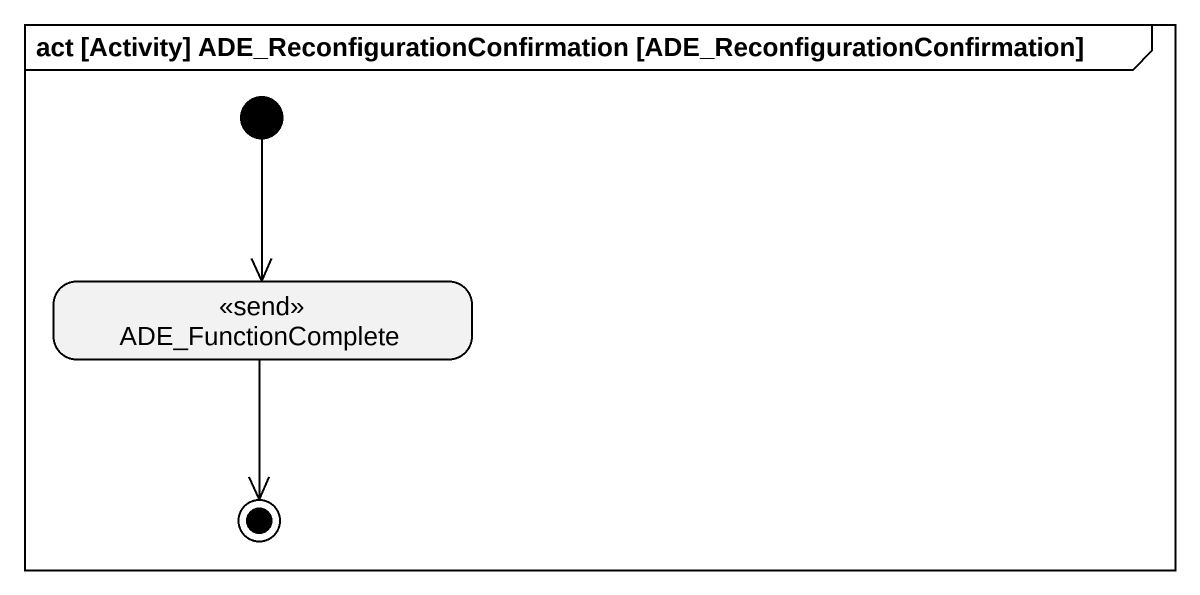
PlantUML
@startuml
mainframe act [Activity] ADE_ReconfigurationConfirmation [ADE_ReconfigurationConfirmation]
hide empty description
state ADE_FunctionComplete <<send>>
[*] --> ADE_FunctionComplete
ADE_FunctionComplete --> [*]
@enduml
